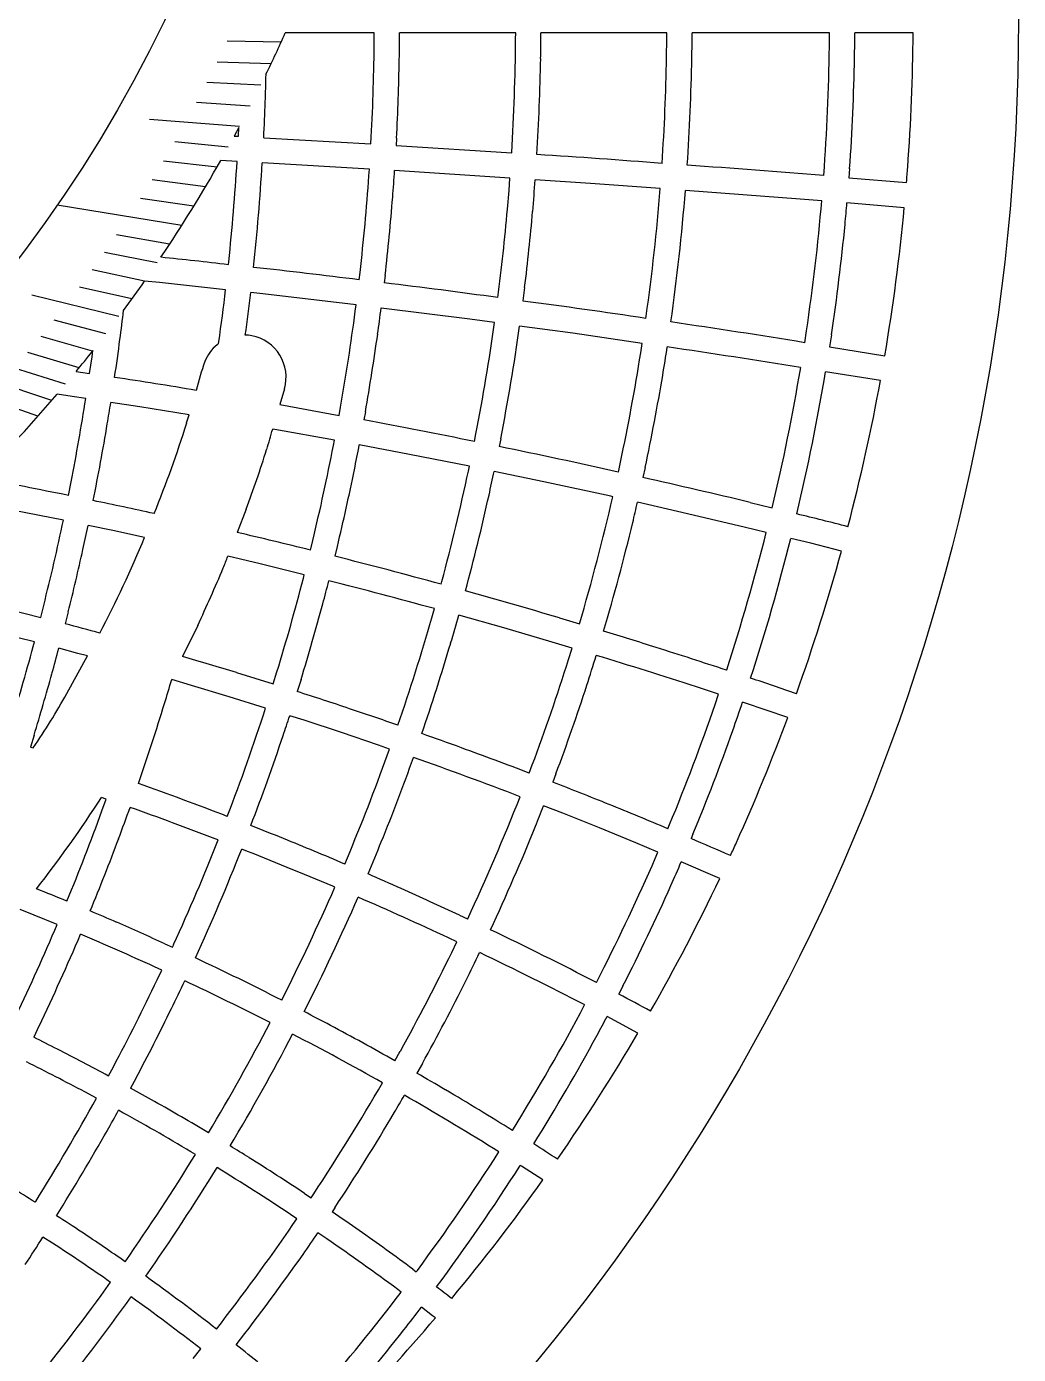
# Model space of a CAD drawing. Header units: millimetres. Extents: x -67 to 67, y -67 to 67.
# Drawn here: x 35.45 to 67, y -42.44 to -0.2 of the extents above; entities that cross this region are included whole.
import ezdxf

# ---------------------------------------------------------------- set-up
doc = ezdxf.new("R2010")
doc.units = ezdxf.units.MM
for name, color, linetype in [('CUT_INNER', 6, 'Continuous'), ('CUT_OUTER', 1, 'Continuous'), ('ENGRAVE', 7, 'Continuous'), ('ENGRAVE_FINE', 8, 'Continuous')]:
    doc.layers.add(name, color=color, linetype=linetype)

msp = doc.modelspace()

# ---------------------------------------------------------------- linework, layer by layer
at = {"layer": 'CUT_INNER'}
for points in [[(46.51, -0.402), (43.68, -0.402)], [(46.509, -0.619), (46.51, -0.402)], [(51.007, -0.402), (47.314, -0.402)], [(51.006, -0.602), (51.007, -0.402)], [(55.807, -1.18), (55.815, -0.59), (55.816, -0.402), (51.811, -0.402)], [(60.99, -0.583), (60.99, -0.402), (56.62, -0.402)], [(63.649, -0.402), (61.794, -0.402)], [(42.202, -3.417), (42.065, -3.671), (42.057, -3.684), (42.188, -3.692), (42.202, -3.417)], [(42.991, -3.737), (46.402, -3.931), (46.415, -3.711)], [(47.218, -3.754), (47.205, -3.981), (50.88, -4.221), (50.88, -4.21)], [(42.144, -4.495), (41.624, -4.465)], [(46.353, -4.734), (42.947, -4.54)], [(46.339, -4.946), (46.353, -4.734)], [(50.746, -6.01), (50.796, -5.411), (50.825, -5.024), (47.156, -4.783)], [(60.809, -4.943), (60.829, -4.663)], [(61.631, -4.721), (61.61, -5.009), (63.44, -5.161)], [(55.605, -5.356), (53.392, -5.192), (51.627, -5.076)], [(60.745, -5.744), (60.053, -5.687), (56.407, -5.416)], [(63.37, -5.962), (61.546, -5.811)], [(41.869, -7.774), (41.879, -7.685)], [(41.779, -8.573), (39.676, -8.343), (39.205, -8.296)], [(46.029, -8.256), (46.056, -8.026)], [(46.855, -8.119), (46.827, -8.355)], [(45.905, -9.254), (45.931, -9.054), (42.969, -8.704), (42.579, -8.661)], [(51.293, -8.504), (51.239, -8.93)], [(50.335, -9.619), (49.544, -9.511), (46.729, -9.153)], [(55.149, -9.482), (55.16, -9.412)], [(54.985, -10.58), (55.032, -10.277), (52.827, -9.958), (51.131, -9.727)], [(60.2, -10.256), (60.258, -9.882)], [(61.053, -10.002), (60.994, -10.385), (62.749, -10.671)], [(37.026, -11.171), (37.455, -11.237), (37.532, -10.711), (37.559, -10.508)], [(37.559, -10.508), (37.545, -10.526)], [(41.507, -10.321), (41.559, -10.281), (41.566, -10.233)], [(62.609, -11.463), (60.866, -11.179)], [(43.65, -11.724), (43.649, -11.729), (43.504, -12.226)], [(37.334, -12.032), (36.9, -11.965), (36.421, -11.895)], [(40.617, -12.551), (39.053, -12.296), (38.129, -12.154)], [(43.504, -12.226), (45.389, -12.567), (45.435, -12.311)], [(40.541, -12.81), (40.617, -12.551)], [(46.226, -12.453), (46.179, -12.715)], [(45.209, -13.528), (45.242, -13.357), (43.35, -13.015), (43.277, -13.003)], [(49.533, -14.187), (47.635, -13.809), (46.032, -13.505)], [(49.694, -13.399), (49.742, -13.159)], [(50.531, -13.314), (50.482, -13.561)], [(49.502, -14.338), (49.533, -14.187)], [(54.098, -15.155), (54.033, -15.14), (51.904, -14.678), (50.321, -14.349)], [(54.273, -14.37), (54.34, -14.061)], [(55.126, -14.23), (55.057, -14.548)], [(36.781, -15.116), (36.866, -14.685)], [(36.619, -15.903), (35.048, -15.591), (33.831, -15.36)], [(42.438, -15.55), (42.148, -16.293)], [(58.976, -16.291), (58.279, -16.12), (56.158, -15.621), (54.882, -15.332)], [(58.468, -15.339), (59.168, -15.51)], [(39.204, -16.45), (38.189, -16.23), (37.406, -16.067)], [(44.479, -16.855), (44.553, -16.551)], [(45.334, -16.74), (45.258, -17.051)], [(61.369, -16.886), (60.395, -16.638), (59.757, -16.482)], [(44.254, -17.751), (44.283, -17.635), (42.879, -17.291), (41.852, -17.049)], [(48.634, -17.94), (48.659, -17.849)], [(34.859, -18.732), (35.899, -18.996), (35.994, -18.619)], [(36.774, -18.815), (36.676, -19.199)], [(48.337, -19.008), (48.42, -18.715)], [(52.801, -19.971), (52.168, -19.78), (50.629, -19.331), (49.196, -18.927)], [(35.696, -19.774), (34.663, -19.512), (33.448, -19.214), (33.026, -19.115)], [(40.893, -19.25), (40.404, -20.234)], [(52.398, -19.009), (53.035, -19.201)], [(35.658, -19.919), (35.696, -19.774)], [(37.391, -20.221), (37.084, -20.138), (36.474, -19.977)], [(36.729, -21.417), (37.391, -20.221)], [(52.688, -20.337), (52.801, -19.971)], [(57.715, -20.674), (57.72, -20.659)], [(43.052, -21.877), (41.891, -21.516), (40.694, -21.156), (40.065, -20.973)], [(42.128, -20.748), (43.295, -21.11), (43.414, -20.729)], [(44.182, -20.965), (44.061, -21.355)], [(57.461, -21.437), (56.76, -21.206)], [(57.35, -21.765), (57.461, -21.437)], [(59.662, -22.176), (58.282, -21.708), (58.225, -21.689)], [(46.85, -23.586), (46.995, -23.183), (46.647, -23.062), (45.463, -22.66), (44.276, -22.268), (43.818, -22.122)], [(35.686, -22.738), (35.569, -23.117), (35.661, -23.146)], [(51.436, -23.946), (51.535, -23.685)], [(52.287, -23.968), (52.186, -24.236)], [(37.848, -25.147), (37.983, -24.771), (37.833, -24.719)], [(55.534, -26.457), (54.831, -26.162), (53.674, -25.689), (52.512, -25.225), (51.897, -24.986)], [(55.848, -25.717), (55.903, -25.584)], [(41.543, -26.074), (41.444, -26.036)], [(56.645, -25.893), (56.588, -26.03)], [(55.447, -26.658), (55.534, -26.457)], [(57.498, -27.3), (57.133, -27.139), (56.274, -26.77)], [(45.255, -27.577), (45.186, -27.548)], [(36.422, -28.763), (35.694, -28.465), (35.241, -28.285)], [(49.215, -28.462), (49.479, -28.586), (49.481, -28.582)], [(39.849, -29.375), (40.089, -29.486), (40.128, -29.401)], [(49.135, -29.313), (48.874, -29.19)], [(48.973, -29.648), (49.135, -29.313)], [(39.75, -30.215), (39.514, -30.106)], [(39.605, -30.522), (39.75, -30.215)], [(53.574, -30.607), (53.706, -30.351)], [(54.421, -30.718), (54.286, -30.98)], [(35.844, -32.001), (35.675, -32.351)], [(54.895, -32.215), (54.292, -31.891), (53.914, -31.692)], [(47.166, -33.096), (47.338, -32.788)], [(38.054, -33.581), (38.213, -33.285)], [(48.04, -33.18), (47.864, -33.494)], [(38.922, -33.664), (38.76, -33.966)], [(37.669, -34.287), (37.297, -34.087)], [(47.642, -34.293), (47.467, -34.193)], [(38.516, -34.749), (38.375, -34.672)], [(51.873, -36.885), (51.196, -36.449), (51.155, -36.423)], [(35.723, -37.596), (35.739, -37.57)], [(44.294, -37.316), (44.5, -37.453), (44.583, -37.328)], [(44.05, -38.12), (43.849, -37.985)], [(45.253, -37.774), (45.167, -37.902)], [(43.923, -38.307), (44.05, -38.12)], [(36.272, -38.898), (35.971, -38.705)], [(44.998, -38.76), (44.717, -38.569)], [(47.736, -39.725), (47.847, -39.809), (47.879, -39.766)], [(47.177, -40.698), (47.364, -40.452)], [(47.364, -40.452), (47.256, -40.371)], [(48.453, -41.275), (48.363, -41.205), (48.007, -40.934)], [(40.746, -42.562), (40.987, -42.261)]]:
    msp.add_lwpolyline(points, dxfattribs=at)
for centre, radius, start, end in [((1.672, 18.367), 46.009, 334.1132, 335.925), ((-1.699, -0.298), 49.013, 358.8829, 359.8779), ((4.718, -0.297), 47.093, 358.8782, 359.8727), ((10.844, -0.297), 45.776, 358.8748, 359.8688), ((16.788, -0.297), 45.007, 358.8727, 359.8664), ((0.026, -0.002), 63.624, 355.78158, 359.63933), ((-24.386, 0), 70.898, 357, 359.5), ((-17.953, 0), 68.962, 356.5, 359.5), ((-5.862, 0), 66.854, 356, 359.5), ((-24.386, 0), 71.702, 356.9986, 358.9986), ((-17.809, -0.004), 69.622, 356.48413, 359.0001), ((-10.955, -0.026), 66.772, 356.11155, 359.00965), ((-10.98, -0.025), 67.601, 356.10803, 359.00777), ((-5.862, 0), 67.658, 355.99851, 358.99851), ((-7.335, -0.731), 50.41, 357.88, 358.875), ((-22.629, -0.338), 65.709, 357.03479, 358.03127), ((0.173, 19.041), 47.652, 326.0958, 330.4433), ((-31.196, -0.004), 73.478, 353.99968, 356.49648), ((-30.437, -0.06), 73.52, 353.90833, 356.5063), ((37.594, -232.73), 228.89, 85.47216, 86.47137), ((39.75, -254.243), 250.189, 85.17155, 86.16903), ((-24.386, 0), 70.898, 353.5, 356), ((-1.504, -1.701), 48.758, 355.381, 356.3758), ((24.105, -1.852), 39.474, 355.191, 355.8896), ((-6.143, -0.982), 57.916, 354.94741, 355.94591), ((-11.622, -0.024), 67.438, 351.99785, 355.46534), ((-11.322, -0.053), 67.941, 351.92403, 355.47255), ((-24.386, 0), 71.702, 353.4986, 355.4986), ((-5.504, -0.047), 66.493, 351.49457, 355.08488), ((22.136, -2.573), 39.543, 354.3208, 355.3038), ((-16.192, -0.177), 67.192, 352.60822, 355.01975), ((-17.953, 0), 69.766, 352.99856, 354.99856), ((0.389, -0.051), 63.258, 350.33459, 354.6376), ((-5.862, 0), 67.658, 351.49851, 354.49851), ((27.336, -130.731), 123.812, 83.25913, 84.25831), ((21.745, -200.709), 193.979, 82.80851, 83.80792), ((2.513, 17.342), 44.761, 323.5863, 325.0575), ((21.824, -216.158), 209.302, 82.14138, 83.13919), ((-27.32, -0.534), 69.565, 351.98577, 353.3636), ((-16.087, -1.918), 59.052, 352.11999, 353.4428), ((-14.651, -3.058), 53.542, 352.3856, 353.3812), ((-24.386, 0), 70.898, 350, 352.5), ((-1.024, -3.18), 48.124, 351.8761, 352.8705), ((21.547, -233.457), 226.481, 81.46757, 82.46679), ((-17.822, -0.024), 68.829, 348.99855, 351.98664), ((25.793, -218.459), 211.026, 80.61623, 81.78532), ((42.396, -11.121), 1.107, 78.5004, 89.4035), ((42.363, -11.351), 1.34, 343.869, 79.088), ((-24.386, 0), 71.702, 349.9986, 351.9986), ((-17.854, -0.018), 69.666, 348.99749, 351.98863), ((1.057, 18.305), 46.504, 320.6662, 321.6857), ((-31.033, -1.041), 70.047, 351.52935, 352.52612), ((42.363, -11.351), 1.34, 129.7167, 158.366), ((3.826, -2.547), 52.59, 350.4232, 351.4206), ((23.023, -236.354), 228.33, 80.66176, 81.73976), ((50.533, -14.17), 9.981, 160.6149, 166.1055), ((-11.814, 0), 67.632, 348, 351), ((15.794, -160.344), 150.668, 80.42943, 81.42839), ((-11.814, 0), 68.436, 347.99853, 350.49853), ((-5.497, -0.07), 66.483, 346.57037, 350.49341), ((-5.531, -0.063), 67.321, 346.5675, 350.49541), ((0.378, -0.085), 63.263, 345.32701, 349.63835), ((0.114, 19.044), 47.702, 315.234, 319.5638), ((-38.572, -0.021), 76.85, 348.99927, 351.00821), ((-6.859, -5.184), 45.524, 350.3216, 351.1925), ((-36, -0.473), 75.043, 348.62061, 350.51681), ((7.503, -2.555), 34.594, 337.6806, 342.7563), ((28.842, -9.111), 14.951, 342.3141, 344.91), ((8.676, -214.633), 205.372, 78.47913, 79.47822), ((0.284, -4.908), 46.549, 348.3635, 349.3566), ((0.946, -0.323), 44.198, 339.8471, 342.4469), ((-24.386, 0), 70.898, 346.5, 349), ((7.309, -225.101), 215.9, 77.43639, 78.46516), ((-24.386, 0), 71.702, 346.4986, 348.4986), ((-17.953, 0), 68.962, 345, 348), ((6.751, -5.364), 44.487, 347.3565, 348.3485), ((4.049, -175.541), 163.731, 78.46807, 79.46747), ((11.394, -210.48), 200.739, 76.43769, 77.43716), ((-17.152, -0.189), 68.943, 344.89687, 347.50749), ((-11.514, -0.082), 67.32, 343.50098, 347.06214), ((14.822, -126.607), 113.627, 77.45401, 78.45252), ((16.931, -6.769), 38.905, 346.3088, 347.285), ((-37.631, -0.253), 75.881, 345.99287, 348.09719), ((-11.8, -0.004), 68.421, 343.50289, 346.49869), ((37.363, -109.386), 96.368, 75.44722, 76.4455), ((-7.225, -6.831), 45.577, 347.3221, 348.3081), ((4.109, -1.873), 38.001, 332.3751, 337.4441), ((11.079, -150.293), 137.555, 75.94751, 76.9463), ((-5.507, -0.109), 66.483, 341.99442, 345.91201), ((-38.682, 0), 77.767, 345.99871, 347.49871), ((-5.463, -0.12), 67.242, 341.97545, 345.91626), ((0.19, -0.062), 63.451, 340.32908, 344.62428), ((33.634, -14.016), 8.76, 337.1488, 339.74), ((9.568, -159.529), 146.88, 74.5753, 75.93711), ((0.913, -0.405), 44.198, 334.7623, 337.3622), ((-24.386, 0), 70.898, 343, 345.5), ((2.775, -7.152), 43.616, 344.8376, 345.8266), ((9.89, -158.308), 144.813, 74.56942, 75.94304), ((1.779, -189.79), 178.124, 73.49053, 74.49045), ((-24.386, 0), 71.702, 342.9986, 344.9986), ((-2.003, -4.649), 53.152, 343.4204, 344.4178), ((20.286, -82.7), 65.582, 74.53057, 75.5271), ((-17.781, -0.052), 68.783, 341.0182, 344.00195), ((-17.784, -0.051), 69.589, 341.01583, 343.49982), ((24.622, -116.601), 101.455, 72.29486, 73.28348), ((-38.682, 0), 76.963, 343, 345), ((-10.257, -7.75), 48.304, 344.3462, 345.3376), ((11.761, -119.461), 103.278, 72.90052, 73.89868), ((-0.925, -3.486), 57.002, 341.9484, 342.9469), ((1.87, -190.052), 177.544, 71.99136, 73.07016), ((15.056, -148.859), 135.096, 71.593, 72.59065), ((-11.814, 0), 67.632, 339.5, 342.5), ((-38.682, 0), 77.767, 342.99871, 344.49871), ((-4.037, -8.189), 45.918, 342.844, 343.8346), ((30.839, -104.841), 88.35, 70.77064, 71.76945), ((16.013, -9.82), 23.741, 325.852, 330.759), ((13.736, -116.882), 100.225, 71.3899, 72.3877), ((-11.814, 0), 68.436, 339.49853, 341.99853), ((-30.358, -0.279), 73.401, 340.91486, 343.00496), ((-23.717, -0.232), 70.19, 339.05346, 342.03898), ((16.183, -110.861), 93.738, 70.63789, 71.6332), ((-5.862, 0), 66.854, 337.5, 341), ((6.553, -4.336), 54.508, 340.4382, 341.4363), ((5.946, -10.003), 39.764, 341.2978, 342.2557), ((0, 0), 63.65, 335.74288, 339.61008), ((-23.833, -0.19), 71.117, 339.0519, 341.50271), ((22.224, -96.639), 78.319, 69.78937, 70.76947), ((-5.862, 0), 67.658, 337.49851, 340.49851), ((4.183, -147.196), 131.997, 69.02381, 70.02213), ((-17.343, -0.231), 68.309, 337.07586, 340.00716), ((-16.965, -0.389), 68.705, 337.99082, 340.38925), ((2.155, -152.626), 136.989, 69.04514, 70.55734), ((1.956, -128.729), 110.827, 68.9105, 70.46837), ((12.46, -127.306), 110.461, 67.9232, 68.92197), ((3.506, -2.526), 40.876, 322.1122, 327.1163), ((-11.441, -0.166), 67.223, 334.99393, 338.59811), ((-30.025, -0.461), 72.223, 337.56726, 340.01352), ((-18.515, -4.696), 60.762, 339.44283, 340.44126), ((0.939, -131.522), 112.996, 68.99414, 70.45498), ((13.886, -10.254), 40.766, 337.8288, 338.815), ((10.536, -132.781), 116.258, 67.06125, 68.05897), ((19.003, -86.372), 65.171, 67.80243, 68.78729), ((-11.775, -0.016), 68.393, 334.99144, 337.999), ((-29.775, -0.563), 72.757, 337.5632, 339.50942), ((-23.874, -0.225), 70.338, 335.49403, 338.43889), ((1.32, -130.774), 112.964, 66.93754, 68.00685), ((-12.098, -2.395), 63.44, 337.02687, 338.02334), ((26.077, -98.236), 78.388, 66.09773, 67.09358), ((23.269, -10.572), 38.092, 335.1637, 335.8608), ((-23.465, -0.392), 70.701, 335.39896, 338.44628), ((1.12, -131.295), 112.718, 66.98701, 68.57621), ((-5.862, 0), 66.854, 333, 336.5), ((12.92, -8.265), 47.138, 335.8897, 336.885), ((20.004, -88.538), 66.782, 65.8132, 66.80206), ((0.331, -0.171), 63.277, 330.30413, 334.6135), ((13.693, -83.287), 59.876, 67.36927, 68.36708), ((-16.994, -0.448), 67.903, 333.10341, 336.4514), ((0, -134), 116.449, 64.99914, 65.99914), ((-5.862, 0), 67.658, 332.99851, 335.99851), ((-17.103, -0.397), 68.828, 333.10261, 336.45187), ((1.483, -130.745), 112.069, 64.98404, 66.59881), ((16.762, -77.799), 53.628, 66.301, 67.2808), ((0, -116.811), 96.088, 65.49895, 66.49895), ((-30.989, -0.118), 73.244, 334.49809, 336.97802), ((-31.026, -0.101), 74.09, 334.49703, 336.98017), ((0.897, -114.795), 93.078, 65.48815, 67.06831), ((1.775, -130.405), 112.44, 62.56928, 64.4864), ((1.699, -113.367), 92.247, 63.01024, 64.90836), ((-11.814, 0), 67.632, 331, 334), ((-0.919, -5.373), 56.288, 333.4446, 334.4429), ((1.815, -130.327), 111.548, 62.56956, 64.48629), ((-24.386, 0), 70.898, 332, 334.5), ((-10.252, -6.818), 56.01, 333.9286, 334.9263), ((1.742, -113.279), 91.346, 63.01073, 64.90772), ((-11.814, 0), 68.436, 330.99853, 333.49853), ((23.819, -89.351), 65.845, 61.44021, 62.43776), ((-24.386, 0), 71.702, 331.9986, 333.9986), ((19.256, -80.212), 54.733, 61.8101, 62.795), ((-5.325, -0.306), 66.236, 328.09336, 332.08073), ((-17.193, -0.418), 68.094, 329.09867, 332.48056), ((1.418, -114.172), 93.092, 60.5658, 62.007), ((19.152, -13.441), 39.262, 331.3177, 332.2993), ((14.026, -76.408), 49.09, 62.8401, 63.8308), ((-17.34, -0.336), 69.067, 329.09938, 332.47992), ((1.569, -113.897), 91.975, 60.56525, 62.58889), ((-5.476, -0.216), 67.216, 328.09229, 331.50344), ((0.334, -0.214), 63.254, 325.29627, 329.60738), ((1.938, -100.47), 76.016, 61.63404, 63.01267), ((0, -104.233), 79.445, 62, 63.5), ((17.994, -85.957), 60.37, 59.35104, 60.34472), ((14.705, -77.977), 50.156, 60.3487, 61.3408), ((-11.711, -0.065), 67.51, 326.4982, 330.02464), ((14.442, -15.313), 38.041, 329.2988, 330.2442), ((0.158, -116.545), 95.779, 58.00677, 59.49976), ((-23.977, -0.248), 70.42, 327.99491, 331.09405), ((0.98, -102.519), 78.274, 59.05029, 60.50506), ((0.152, -116.552), 94.984, 58.00803, 60.00158), ((1.155, -14.304), 42.429, 330.3261, 331.3121), ((0.751, -102.905), 77.92, 59.05476, 61.00979), ((-11.814, 0), 68.436, 326.49853, 329.49853), ((-24.087, -0.175), 71.355, 327.9631, 330.50223), ((16.224, -78.017), 49.42, 57.8428, 58.6661), ((23.448, -80.359), 52.746, 56.793, 57.7633), ((-17.432, -0.339), 68.341, 325.05153, 328.47036), ((0, -104.233), 80.249, 56.49875, 57.99875), ((-5.632, -0.164), 66.572, 323.49577, 327.43711), ((0.085, -94.611), 67.238, 57.99227, 59.49973), ((-17.507, -0.29), 69.234, 325.04995, 328.47216), ((0.028, -104.19), 79.394, 56.49967, 58.50362), ((-5.5, -0.251), 67.218, 323.43814, 327.44279), ((0.17, -0.133), 63.434, 320.29296, 324.59408), ((11.381, -87.829), 60.284, 54.91595, 55.91343), ((6.866, -84.28), 54.88, 56.4415, 57.4397), ((-11.772, -0.03), 67.58, 322.00614, 325.50076), ((-14.303, -6.611), 59.645, 326.44806, 327.44663), ((0.906, -93.397), 65.772, 55.0496, 56.50471), ((5.028, -11.685), 47.937, 324.8916, 325.8871), ((0, -104.233), 79.445, 53.5, 55.5), ((0, -104.233), 80.249, 53.49875, 54.99875), ((0.709, -93.682), 65.314, 55.05499, 57.00983), ((-11.801, -0.009), 68.419, 322.00308, 324.99871), ((0.814, -93.679), 66.055, 51.99453, 54.42695), ((-17.62, -0.262), 68.538, 320.99537, 324.41667), ((27.444, -68.343), 35.069, 52.1321, 53.1206), ((-17.425, -0.406), 69.1, 320.93898, 324.42327), ((0.642, -93.908), 65.537, 52.00404, 54.41768), ((-5.862, 0), 66.854, 319, 322.5), ((6.299, -9.416), 52.278, 321.925, 322.9225), ((0.007, -0.007), 63.64, 315.70365, 319.57452), ((-5.862, 0), 67.658, 318.99851, 321.99851), ((0.588, -86.708), 55.665, 51.0152, 53.4536), ((7.225, -85.909), 55.983, 50.4475, 51.446)]:
    msp.add_arc(centre, radius, start, end, dxfattribs=at)
at = {"layer": 'CUT_OUTER'}
msp.add_circle((0, 0), 67, dxfattribs=at)
at = {"layer": 'ENGRAVE'}
for points in [[(40.386, -6.526), (36.424, -5.886)], [(36.252, -12.093), (32.475, -10.833)]]:
    msp.add_lwpolyline(points, dxfattribs=at)
msp.add_circle((0, 19.146), 44.196, dxfattribs=at)
at = {"layer": 'ENGRAVE_FINE'}
for points in [[(43.547, -0.697), (41.831, -0.669)], [(43.227, -1.383), (41.512, -1.329)], [(42.899, -2.061), (41.185, -1.978)], [(42.563, -2.728), (40.851, -2.618)], [(42.218, -3.385), (39.362, -3.156)], [(41.866, -4.033), (40.16, -3.868)], [(41.507, -4.671), (39.803, -4.479)], [(41.14, -5.299), (39.441, -5.08)], [(40.766, -5.917), (39.071, -5.671)], [(39.998, -7.125), (38.314, -6.825)], [(39.605, -7.715), (37.926, -7.388)], [(39.205, -8.295), (37.533, -7.941)], [(38.388, -9.427), (35.62, -8.747)], [(38.799, -8.866), (37.135, -8.485)], [(37.971, -9.979), (36.322, -9.545)], [(37.549, -10.521), (35.908, -10.061)], [(37.121, -11.054), (35.49, -10.568)], [(36.689, -11.578), (35.067, -11.066)], [(35.81, -12.598), (34.209, -12.035)]]:
    msp.add_lwpolyline(points, dxfattribs=at)

doc.saveas('drawing.dxf')
